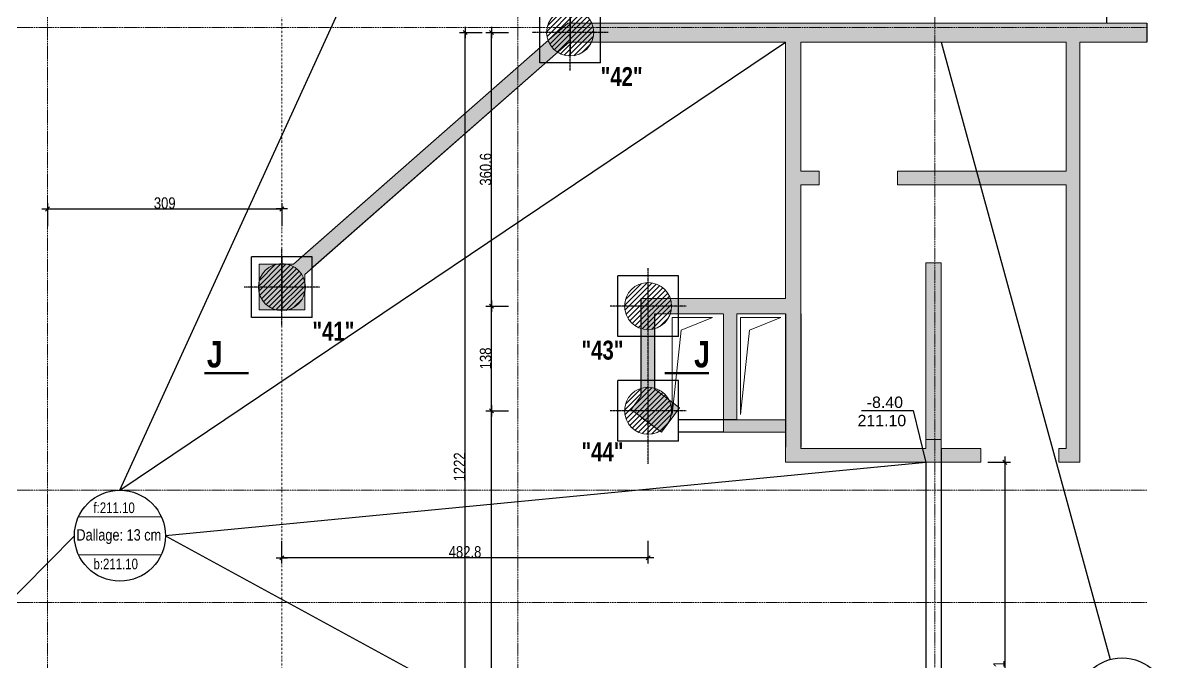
# Model space of a CAD drawing. Header units: millimetres. Extents: x -26249 to 60250, y -21218 to 23336.
# Drawn here: x -8799 to -7279, y 20676 to 21519 of the extents above; entities that cross this region are included whole.
import ezdxf
from ezdxf.enums import TextEntityAlignment as Align

# ---------------------------------------------------------------- set-up
doc = ezdxf.new("R2010")
doc.units = ezdxf.units.MM
for name, pattern in [('CACHEX2', [19.05, 12.7, -6.35]), ('Style de ligne -6', [1.04164, 0.625, -0.20828, 0.06943, -0.13893]), ('TIRETPTX2', [50.8, 25.4, -12.7, 0, -12.7])]:
    doc.linetypes.add(name, pattern=pattern)
for name, color, linetype in [('01_cote_gen', 4, 'Continuous'), ('01_linteaux', 2, 'Continuous'), ('01_murs_sup', 2, 'CACHEX2'), ('01_poch_murs', 253, 'Continuous'), ('01_texte', 230, 'Continuous'), ('AA_COTES', 2, 'Continuous')]:
    doc.layers.add(name, color=color, linetype=linetype)
for name, color, linetype, lineweight in [('01_murs_coup', 5, 'Continuous', 60), ('01_PIEUX', 5, 'Continuous', 60), ('B Général', 7, 'Continuous', 5), ('C ANNOTATIONS-prestations', 7, 'Continuous', 5)]:
    doc.layers.add(name, color=color, linetype=linetype, lineweight=lineweight)
doc.styles.add('Eurostile', font='')
doc.styles.add('impact', font='impact.ttf')
doc.styles.add('MATTE_TXT', font='arial.ttf')
doc.styles.add('STYLE2', font='ARIALN.TTF')
doc.styles.get('Eurostile').set_extended_font_data('Eurostile')
doc.dimstyles.new('JB50', dxfattribs={"dimscale": 0.1, "dimtxt": 150, "dimasz": 15, "dimexe": 0.1, "dimexo": 0.1, "dimgap": 0.09, "dimtad": 1, "dimdec": 1, "dimdsep": 46, "dimtxsty": 'STYLE2', "dimblk1": 'BOND_G', "dimblk2": 'BOND_D', "dimsah": 1, "dimcen": 1.5, "dimdle": 0.01, "dimse1": 1, "dimse2": 1, "dimclrd": 4, "dimclre": 2, "dimclrt": 6, "dimazin": 2, "dimtfac": 2.333333, "dimtdec": 1, "dimtix": 1, "dimtmove": 2, "dimatfit": 3, "dimldrblk": 'BOND_G', "dimfxl": 1, "dimtolj": 1, "dimtzin": 0, "dimarcsym": 0})

# ---------------------------------------------------------------- blocks, each defined once
blk = doc.blocks.new('BOND_G')
at = {"layer": 'AA_COTES', "color": 0}
for p, q in [((0, -5), (0, 15)), ((5, 0), (-5, 0)), ((1.8, 1.8), (-1.8, -1.8))]:
    blk.add_line(p, q, dxfattribs=at)
blk = doc.blocks.new('BOND_D')
at = {"layer": 'AA_COTES', "color": 0}
for p, q in [((5, 0), (-5, 0)), ((-1.8, -1.8), (1.8, 1.8)), ((0, 5), (0, -15))]:
    blk.add_line(p, q, dxfattribs=at)
blk = doc.blocks.new('*D360')
at = {"layer": '01_cote_gen', "color": 4, "lineweight": -2, "ltscale": 3, "transparency": 16777216}
blk.add_line((-7504.4, 20938.1), (-7504.4, 20390.1), dxfattribs=at)
at = {"layer": 'Defpoints', "color": 0, "ltscale": 3, "transparency": 16777216}
for p in [(-7536.3, 20939.6), (-7588.6, 20388.6), (-7504.4, 20388.6)]:
    blk.add_point(p, dxfattribs=at)
at = {"layer": '01_cote_gen', "color": 4, "lineweight": -2, "ltscale": 3, "transparency": 16777216, "xscale": 1.5, "yscale": 1.5, "zscale": 1.5}
for name, p, rotation in [('BOND_G', (-7504.4, 20939.6), 90), ('BOND_D', (-7504.4, 20388.6), 270)]:
    blk.add_blockref(name, p, dxfattribs=dict(at, rotation=rotation))
at = {"layer": '01_cote_gen', "color": 6, "ltscale": 3, "transparency": 16777216, "insert": (-7512.1, 20664.1), "char_height": 15, "attachment_point": 5, "rotation": 90, "style": 'STYLE2'}
blk.add_mtext('\\A1;551', dxfattribs=at)
blk = doc.blocks.new('*D123')
at = {"layer": '01_cote_gen', "color": 4, "lineweight": -2, "ltscale": 3, "transparency": 16777216}
blk.add_line((-8181.3, 21147.1), (-8181.3, 21504.7), dxfattribs=at)
at = {"layer": 'Defpoints', "color": 0, "ltscale": 3, "transparency": 16777216}
for p in [(-8193.5, 21506.2), (-8181.3, 21506.2), (-8158.8, 21145.6)]:
    blk.add_point(p, dxfattribs=at)
at = {"layer": '01_cote_gen', "color": 4, "lineweight": -2, "ltscale": 3, "transparency": 16777216, "xscale": 1.5, "yscale": 1.5, "zscale": 1.5}
for name, p, rotation in [('BOND_D', (-8181.3, 21506.2), 90), ('BOND_G', (-8181.3, 21145.6), 270)]:
    blk.add_blockref(name, p, dxfattribs=dict(at, rotation=rotation))
at = {"layer": '01_cote_gen', "color": 6, "ltscale": 3, "transparency": 16777216, "insert": (-8189, 21325.9), "char_height": 15, "attachment_point": 5, "rotation": 90, "style": 'STYLE2'}
blk.add_mtext('\\A1;360.6', dxfattribs=at)
blk = doc.blocks.new('*D383')
at = {"layer": '01_cote_gen', "color": 4, "lineweight": -2, "ltscale": 3, "transparency": 16777216}
blk.add_line((-8456.1, 21616.1), (-8079.1, 21616.1), dxfattribs=at)
at = {"layer": 'Defpoints', "color": 0, "ltscale": 3, "transparency": 16777216}
for p in [(-8077.6, 21616.1), (-8077.6, 21556.2), (-8457.6, 21131.7)]:
    blk.add_point(p, dxfattribs=at)
at = {"layer": '01_cote_gen', "color": 4, "lineweight": -2, "ltscale": 3, "transparency": 16777216, "xscale": 1.5, "yscale": 1.5, "zscale": 1.5, "rotation": 180}
blk.add_blockref('BOND_G', (-8457.6, 21616.1), dxfattribs=at)
at = {"layer": '01_cote_gen', "color": 4, "lineweight": -2, "ltscale": 3, "transparency": 16777216, "xscale": 1.5, "yscale": 1.5, "zscale": 1.5}
blk.add_blockref('BOND_D', (-8077.6, 21616.1), dxfattribs=at)
at = {"layer": '01_cote_gen', "color": 6, "ltscale": 3, "transparency": 16777216, "insert": (-8267.6, 21623.8), "char_height": 15, "attachment_point": 5, "style": 'STYLE2'}
blk.add_mtext('\\A1;380', dxfattribs=at)
blk = doc.blocks.new('*D384')
at = {"layer": '01_cote_gen', "color": 4, "lineweight": -2, "ltscale": 3, "transparency": 16777216}
blk.add_line((-7976.3, 20813.8), (-8456.1, 20813.8), dxfattribs=at)
at = {"layer": 'Defpoints', "color": 0, "ltscale": 3, "transparency": 16777216}
for p in [(-8457.6, 20937.6), (-7974.8, 20937.6), (-8457.6, 20813.8)]:
    blk.add_point(p, dxfattribs=at)
at = {"layer": '01_cote_gen', "color": 4, "lineweight": -2, "ltscale": 3, "transparency": 16777216, "xscale": 1.5, "yscale": 1.5, "zscale": 1.5, "rotation": 180}
blk.add_blockref('BOND_D', (-8457.6, 20813.8), dxfattribs=at)
at = {"layer": '01_cote_gen', "color": 4, "lineweight": -2, "ltscale": 3, "transparency": 16777216, "xscale": 1.5, "yscale": 1.5, "zscale": 1.5}
blk.add_blockref('BOND_G', (-7974.8, 20813.8), dxfattribs=at)
at = {"layer": '01_cote_gen', "color": 6, "ltscale": 3, "transparency": 16777216, "insert": (-8216.2, 20821.5), "char_height": 15, "attachment_point": 5, "style": 'STYLE2'}
blk.add_mtext('\\A1;482.8', dxfattribs=at)
blk = doc.blocks.new('*D385')
at = {"layer": '01_cote_gen', "color": 4, "lineweight": -2, "ltscale": 3, "transparency": 16777216}
blk.add_line((-8765.1, 21273.6), (-8459.1, 21273.6), dxfattribs=at)
at = {"layer": 'Defpoints', "color": 0, "ltscale": 3, "transparency": 16777216}
for p in [(-8457.6, 21273.6), (-8766.6, 21233), (-8457.6, 21233)]:
    blk.add_point(p, dxfattribs=at)
at = {"layer": '01_cote_gen', "color": 4, "lineweight": -2, "ltscale": 3, "transparency": 16777216, "xscale": 1.5, "yscale": 1.5, "zscale": 1.5, "rotation": 180}
blk.add_blockref('BOND_G', (-8766.6, 21273.6), dxfattribs=at)
at = {"layer": '01_cote_gen', "color": 4, "lineweight": -2, "ltscale": 3, "transparency": 16777216, "xscale": 1.5, "yscale": 1.5, "zscale": 1.5}
blk.add_blockref('BOND_D', (-8457.6, 21273.6), dxfattribs=at)
at = {"layer": '01_cote_gen', "color": 6, "ltscale": 3, "transparency": 16777216, "insert": (-8612.1, 21281.3), "char_height": 15, "attachment_point": 5, "style": 'STYLE2'}
blk.add_mtext('\\A1;309', dxfattribs=at)
blk = doc.blocks.new('*D125')
at = {"layer": '01_cote_gen', "color": 4, "lineweight": -2, "ltscale": 3, "transparency": 16777216}
blk.add_line((-8181.3, 20285.7), (-8181.3, 21006.1), dxfattribs=at)
at = {"layer": 'Defpoints', "color": 0, "ltscale": 3, "transparency": 16777216}
for p in [(-8181.3, 21007.6), (-8121.4, 21007.6), (-8114.2, 20284.2)]:
    blk.add_point(p, dxfattribs=at)
at = {"layer": '01_cote_gen', "color": 4, "lineweight": -2, "ltscale": 3, "transparency": 16777216, "xscale": 1.5, "yscale": 1.5, "zscale": 1.5}
for name, p, rotation in [('BOND_D', (-8181.3, 21007.6), 90), ('BOND_G', (-8181.3, 20284.2), 270)]:
    blk.add_blockref(name, p, dxfattribs=dict(at, rotation=rotation))
at = {"layer": '01_cote_gen', "color": 6, "ltscale": 3, "transparency": 16777216, "insert": (-8189, 20645.9), "char_height": 15, "attachment_point": 5, "rotation": 90, "style": 'STYLE2'}
blk.add_mtext('\\A1;723.4', dxfattribs=at)
blk = doc.blocks.new('*D126')
at = {"layer": '01_cote_gen', "color": 4, "lineweight": -2, "ltscale": 3, "transparency": 16777216}
blk.add_line((-8181.3, 21009.1), (-8181.3, 21144.1), dxfattribs=at)
at = {"layer": 'Defpoints', "color": 0, "ltscale": 3, "transparency": 16777216}
for p in [(-8181.3, 21145.6), (-8121.4, 21145.6), (-8158.8, 21007.6)]:
    blk.add_point(p, dxfattribs=at)
at = {"layer": '01_cote_gen', "color": 4, "lineweight": -2, "ltscale": 3, "transparency": 16777216, "xscale": 1.5, "yscale": 1.5, "zscale": 1.5}
for name, p, rotation in [('BOND_D', (-8181.3, 21145.6), 90), ('BOND_G', (-8181.3, 21007.6), 270)]:
    blk.add_blockref(name, p, dxfattribs=dict(at, rotation=rotation))
at = {"layer": '01_cote_gen', "color": 6, "ltscale": 3, "transparency": 16777216, "insert": (-8189, 21076.6), "char_height": 15, "attachment_point": 5, "rotation": 90, "style": 'STYLE2'}
blk.add_mtext('\\A1;138', dxfattribs=at)
blk = doc.blocks.new('*D127')
at = {"layer": '01_cote_gen', "color": 4, "lineweight": -2, "ltscale": 3, "transparency": 16777216}
blk.add_line((-8216, 20285.7), (-8216, 21504.7), dxfattribs=at)
at = {"layer": 'Defpoints', "color": 0, "ltscale": 3, "transparency": 16777216}
for p in [(-8216, 21506.2), (-8165.4, 21506.2), (-8266.1, 20284.2)]:
    blk.add_point(p, dxfattribs=at)
at = {"layer": '01_cote_gen', "color": 4, "lineweight": -2, "ltscale": 3, "transparency": 16777216, "xscale": 1.5, "yscale": 1.5, "zscale": 1.5}
for name, p, rotation in [('BOND_D', (-8216, 21506.2), 90), ('BOND_G', (-8216, 20284.2), 270)]:
    blk.add_blockref(name, p, dxfattribs=dict(at, rotation=rotation))
at = {"layer": '01_cote_gen', "color": 6, "ltscale": 3, "transparency": 16777216, "insert": (-8223.5, 20933.6), "char_height": 15, "attachment_point": 5, "rotation": 90, "style": 'STYLE2'}
blk.add_mtext('\\A1;1222', dxfattribs=at)

msp = doc.modelspace()

# ---------------------------------------------------------------- hatches: boundary and pattern name
at = {"layer": '01_poch_murs', "ltscale": 3}
h = msp.add_hatch(color=256, dxfattribs=at)
h.dxf.hatch_style = 1
h.paths.add_polyline_path([(-8448.556, 21941.019, -0.07397164), (-8457.58, 21942.362), (-8457.58, 21927.895, -0.00212721), (-8448.556, 21932.255)])
h.paths.add_polyline_path([(-8230.64, 22011.117), (-8235.35, 22035.713, 0.00914903), (-8277.816, 22024.154, -0.39481521), (-8308.747, 21995.22), (-8308.747, 21988.383, -0.01727336)])
h.paths.add_polyline_path([(-8225.63, 22038.125, 0.00208166), (-8235.35, 22035.713), (-8230.64, 22011.117, -0.00212598), (-8220.922, 22013.54)])
h.paths.add_polyline_path([(-7232.972, 20126.732), (-7202.992, 20126.732), (-7202.992, 20164.232), (-7232.972, 20164.232)], flags=9)
h.paths.add_polyline_path([(-7233.235, 20735.945), (-7202.699, 20735.945), (-7202.699, 20775.02), (-7233.235, 20775.02)], flags=9)
h.paths.add_polyline_path([(-7232.972, 20884.732), (-7203.008, 20884.732), (-7203.008, 20922.232), (-7232.972, 20922.232)], flags=9)
h.paths.add_polyline_path([(-7233.158, 21494.732), (-7204.212, 21494.732), (-7204.212, 21532.232), (-7233.158, 21532.232)], flags=9)
h.paths.add_polyline_path([(-7919.834, 21054.818), (-7887.677, 21054.818), (-7887.677, 21107.318), (-7919.834, 21107.318)], flags=9)
h.paths.add_polyline_path([(-8050.667, 19604.361), (-7970.729, 19658.029), (-7983.698, 19677.346), (-8063.636, 19623.678)], flags=9)
h.paths.add_polyline_path([(-7329.452, 21874.57), (-7287.372, 21874.57), (-7287.372, 21927.07), (-7329.452, 21927.07)], flags=9)
h.paths.add_polyline_path([(-8008.48, 21949.29), (-7936.728, 21949.29), (-7936.728, 21972.266), (-8008.48, 21972.266)], flags=9)
h.paths.add_polyline_path([(-8042.643, 21972.749), (-7946.356, 21972.749), (-7946.356, 21996.032), (-8042.643, 21996.032)], flags=9)
h.paths.add_polyline_path([(-7671.479, 21948.377), (-7599.728, 21948.377), (-7599.728, 21971.353), (-7671.479, 21971.353)], flags=9)
h.paths.add_polyline_path([(-7705.64, 21971.849), (-7609.358, 21971.849), (-7609.358, 21995.117), (-7705.64, 21995.117)], flags=9)
h.paths.add_polyline_path([(-7727.917, 19897.988), (-7727.917, 20031.52), (-7751.2, 20031.52), (-7751.2, 19897.988)], flags=9)
h.paths.add_polyline_path([(-7567.544, 19723.359), (-7434.013, 19723.359), (-7434.013, 19746.642), (-7567.544, 19746.642)], flags=9)
h.paths.add_polyline_path([(-7669.371, 19793.263), (-7627.978, 19793.263), (-7627.978, 19816.147), (-7669.371, 19816.147)], flags=9)
h.paths.add_polyline_path([(-7671.307, 19826.583), (-7630.032, 19826.583), (-7630.032, 19849.083), (-7671.307, 19849.083)], flags=9)
h.paths.add_polyline_path([(-8068.713, 20909.995), (-8001.241, 20909.995), (-8001.241, 20947.495), (-8068.713, 20947.495)], flags=9)
h.paths.add_polyline_path([(-8069.447, 21067.233), (-8000.508, 21067.233), (-8000.508, 21106.216), (-8069.447, 21106.216)], flags=9)
h.paths.add_polyline_path([(-8043.636, 21428.455), (-7975.847, 21428.455), (-7975.847, 21466.673), (-8043.636, 21466.673)], flags=9)
h.paths.add_polyline_path([(-8421.601, 21092.95), (-8357.882, 21092.95), (-8357.882, 21130.45), (-8421.601, 21130.45)], flags=9)
h.paths.add_polyline_path([(-7345.028, 21785.532), (-7345.028, 21857.284), (-7368.004, 21857.284), (-7368.004, 21785.532)], flags=9)
h.paths.add_polyline_path([(-7368.116, 21786.604), (-7368.116, 21853.679), (-7391.092, 21853.679), (-7391.092, 21786.604)], flags=9)
h.paths.add_polyline_path([(-8100.536, 21800.65), (-8111.287, 21871.592), (-8134.003, 21868.149), (-8123.252, 21797.208)], flags=9)
h.paths.add_polyline_path([(-8121.465, 21799.238), (-8129.769, 21854.033), (-8152.485, 21850.591), (-8144.181, 21795.795)], flags=9)
h.paths.add_polyline_path([(-7746.067, 21776.088), (-7696.222, 21776.088), (-7696.222, 21799.801), (-7746.067, 21799.801)], flags=9)
h.paths.add_polyline_path([(-7702.508, 20983.116), (-7630.756, 20983.116), (-7630.756, 21006.092), (-7702.508, 21006.092)], flags=9)
h.paths.add_polyline_path([(-7690.387, 21007.248), (-7634.965, 21007.248), (-7634.965, 21030.224), (-7690.387, 21030.224)], flags=9)
h.paths.add_polyline_path([(-7702.508, 20402.116), (-7630.756, 20402.116), (-7630.756, 20425.092), (-7702.508, 20425.092)], flags=9)
h.paths.add_polyline_path([(-7690.387, 20426.248), (-7634.965, 20426.248), (-7634.965, 20449.224), (-7690.387, 20449.224)], flags=9)
h.paths.add_polyline_path([(-7388.317, 20574.045), (-7313.601, 20574.045), (-7313.601, 20595.191), (-7388.317, 20595.191)], flags=9)
h.paths.add_polyline_path([(-7399.462, 20611.262), (-7303.288, 20611.262), (-7303.288, 20634.253), (-7399.462, 20634.253)], flags=9)
h.paths.add_polyline_path([(-7388.317, 20648.115), (-7317.36, 20648.115), (-7317.36, 20669.261), (-7388.317, 20669.261)], flags=9)
h.paths.add_polyline_path([(-8323.511, 19704.016), (-8263.278, 19734.085), (-8273.87, 19755.301), (-8334.102, 19725.232)], flags=9)
h.paths.add_polyline_path([(-7041.625, 20149.784), (-6973.759, 20149.784), (-6973.759, 20188.002), (-7041.625, 20188.002)], flags=9)
h.paths.add_polyline_path([(-7052.255, 20358.063), (-6988.218, 20358.063), (-6988.218, 20396.281), (-7052.255, 20396.281)], flags=9)
h.paths.add_polyline_path([(-7024.093, 20481.452), (-6954.907, 20481.452), (-6954.907, 20520.388), (-7024.093, 20520.388)], flags=9)
h.paths.add_polyline_path([(-6969.427, 20625.601), (-6903.893, 20625.601), (-6903.893, 20664.561), (-6969.427, 20664.561)], flags=9)
h.paths.add_polyline_path([(-6914.545, 20768.612), (-6849.235, 20768.612), (-6849.235, 20807.548), (-6914.545, 20807.548)], flags=9)
h.paths.add_polyline_path([(-6877.426, 20915.236), (-6817.119, 20915.236), (-6817.119, 20952.736), (-6877.426, 20952.736)], flags=9)
h.paths.add_polyline_path([(-6843.451, 21059.753), (-6777.917, 21059.753), (-6777.917, 21098.712), (-6843.451, 21098.712)], flags=9)
h.paths.add_polyline_path([(-6809.591, 21180.352), (-6744.458, 21180.352), (-6744.458, 21218.57), (-6809.591, 21218.57)], flags=9)
at = {"layer": '01_poch_murs'}
h = msp.add_hatch(dxfattribs=at)
h.set_pattern_fill('ANSI31', color=256, scale=1.5)
h.set_pattern_definition([(45, (-26286.272, 30209.57), (-3.367596, 3.367596), [])])
h.paths.add_polyline_path([(-8077.58, 21537.302, 0.41421356), (-8108.58, 21506.302), (-8077.58, 21506.302)])
h.paths.add_polyline_path([(-8077.58, 21506.302), (-8108.58, 21506.302, 0.41421356), (-8077.58, 21475.302)])
h.paths.add_polyline_path([(-8077.58, 21537.302), (-8077.58, 21506.302), (-8046.58, 21506.302, 0.41421356)])
h.paths.add_polyline_path([(-8046.58, 21506.302), (-8077.58, 21506.302), (-8077.58, 21475.302, 0.41421356)])
at = {"layer": '01_poch_murs', "ltscale": 3}
h = msp.add_hatch(color=256, dxfattribs=at)
h.dxf.hatch_style = 1
h.paths.add_polyline_path([(-7317.385, 21512.894), (-8047.288, 21512.894, -0.05361403), (-8046.58, 21506.302, -0.10591855), (-8049.3, 21493.602), (-7793.565, 21493.602), (-7793.565, 21155.602), (-7945.472, 21155.602, -0.08229871), (-7943.815, 21145.602, -0.08229871), (-7945.472, 21135.602), (-7875.352, 21135.602), (-7875.352, 20979.602), (-7793.565, 20979.602), (-7793.565, 20939.64), (-7536.332, 20939.64), (-7536.332, 20957.64), (-7588.565, 20957.64), (-7588.565, 20969.602), (-7608.565, 20969.602), (-7608.565, 20957.64), (-7773.565, 20957.64), (-7773.565, 21305.602), (-7749.191, 21305.602), (-7749.191, 21323.602), (-7773.565, 21323.602), (-7773.565, 21493.602), (-7423.489, 21493.602), (-7423.489, 21323.602), (-7645.991, 21323.602), (-7645.991, 21305.602), (-7423.489, 21305.602), (-7423.489, 20957.64), (-7433.132, 20957.64), (-7433.132, 20939.64), (-7405.489, 20939.64), (-7405.489, 21493.602), (-7317.385, 21493.602)])
h.paths.add_polyline_path([(-7793.565, 20995.643), (-7857.815, 20995.643), (-7857.815, 21135.602), (-7793.565, 21135.602)], flags=16)
h.paths.add_polyline_path([(-7799.851, 21130.602), (-7841.12, 21113.991), (-7852.815, 21002.8), (-7852.815, 21130.602)], flags=0)
h.paths.add_polyline_path([(-7317.385, 21518.602), (-8049.124, 21518.602, -0.04847515), (-8047.288, 21512.894), (-7317.385, 21512.894)])
h.paths.add_polyline_path([(-8094.272, 21480.181, -0.1659199), (-8106.758, 21495.834), (-8146.63, 21460.786), (-8146.63, 21434.157)])
h = msp.add_hatch(color=256, dxfattribs=at)
h.dxf.hatch_style = 1
h.paths.add_polyline_path([(-8046.58, 21506.302, 0.05361403), (-8047.288, 21512.894), (-8087.35, 21512.894), (-8106.758, 21495.834, 0.1659199), (-8094.272, 21480.181), (-8079.003, 21493.602), (-8049.3, 21493.602, 0.10591855)])
h.paths.add_polyline_path([(-8049.124, 21518.602), (-8080.856, 21518.602), (-8087.35, 21512.894), (-8047.288, 21512.894, 0.04847515)])
h = msp.add_hatch(color=256, dxfattribs=at)
h.dxf.hatch_style = 1
h.paths.add_polyline_path([(-8146.63, 21434.157), (-8146.63, 21460.786), (-8442.341, 21200.851), (-8450.906, 21200.851, -0.28191365), (-8427.58, 21178.388), (-8427.58, 21187.198)])
h.paths.add_polyline_path([(-7965.815, 21115.938, -0.14835623), (-7983.815, 21115.938), (-7983.815, 21017.288, -0.14835623), (-7965.815, 21017.288)])
h.paths.add_polyline_path([(-7588.565, 21202.402), (-7608.565, 21202.402), (-7608.565, 20969.602), (-7588.565, 20969.602)])
at = {"layer": '01_poch_murs'}
h = msp.add_hatch(dxfattribs=at)
h.set_pattern_fill('ANSI31', color=256, scale=1.5)
h.set_pattern_definition([(45, (-26666.272, 29873.8456), (-3.367596, 3.367596), [])])
h.paths.add_polyline_path([(-8457.58, 21201.578, 0.41421356), (-8488.58, 21170.578), (-8457.58, 21170.578)])
h.paths.add_polyline_path([(-8457.58, 21170.578), (-8488.58, 21170.578, 0.41421356), (-8457.58, 21139.578)])
h.paths.add_polyline_path([(-8457.58, 21201.578), (-8457.58, 21170.578), (-8426.58, 21170.578, 0.41421356)])
h.paths.add_polyline_path([(-8426.58, 21170.578), (-8457.58, 21170.578), (-8457.58, 21139.578, 0.41421356)])
at = {"layer": '01_poch_murs', "ltscale": 3}
h = msp.add_hatch(color=256, dxfattribs=at)
h.dxf.hatch_style = 1
h.paths.add_polyline_path([(-8427.58, 21162.768, -0.26295158), (-8448.787, 21140.851), (-8427.58, 21140.851)])
h.paths.add_polyline_path([(-8427.58, 21162.768), (-8427.58, 21178.388, 0.28191365), (-8450.906, 21200.851), (-8457.58, 21200.851), (-8457.58, 21140.851), (-8448.787, 21140.851, 0.26295158)])
h.paths.add_polyline_path([(-8457.58, 21200.851), (-8464.253, 21200.851, 0.28191365), (-8487.58, 21178.388), (-8487.58, 21162.768, 0.26295158), (-8466.372, 21140.851), (-8457.58, 21140.851)])
h.paths.add_polyline_path([(-8464.253, 21200.851), (-8487.58, 21200.851), (-8487.58, 21178.388, -0.28191365)], flags=17)
h.paths.add_polyline_path([(-8487.58, 21162.768), (-8487.58, 21140.851), (-8466.372, 21140.851, -0.26295158)], flags=17)
at = {"layer": '01_poch_murs'}
h = msp.add_hatch(dxfattribs=at)
h.set_pattern_fill('ANSI31', color=256, scale=1.5)
h.set_pattern_definition([(45, (-26183.5076, 29848.87), (-3.367596, 3.367596), [])])
h.paths.add_polyline_path([(-7974.815, 21176.602, 0.41421356), (-8005.815, 21145.602), (-7974.815, 21145.602)])
h.paths.add_polyline_path([(-7974.815, 21145.602), (-8005.815, 21145.602, 0.41421356), (-7974.815, 21114.602)])
h.paths.add_polyline_path([(-7974.815, 21176.602), (-7974.815, 21145.602), (-7943.815, 21145.602, 0.41421356)])
h.paths.add_polyline_path([(-7943.815, 21145.602), (-7974.815, 21145.602), (-7974.815, 21114.602, 0.41421356)])
at = {"layer": '01_poch_murs', "ltscale": 3}
h = msp.add_hatch(color=256, dxfattribs=at)
h.dxf.hatch_style = 1
h.paths.add_polyline_path([(-7945.472, 21155.602), (-7974.815, 21155.602), (-7974.815, 21145.602), (-7943.815, 21145.602, 0.08229871)])
h.paths.add_polyline_path([(-7974.815, 21155.602), (-7983.815, 21155.602), (-7983.815, 21145.602), (-7974.815, 21145.602)])
h.paths.add_polyline_path([(-7974.815, 21145.602), (-7983.815, 21145.602), (-7983.815, 21115.938, 0.07377439), (-7974.815, 21114.602)])
h.paths.add_polyline_path([(-7943.815, 21145.602), (-7974.815, 21145.602), (-7974.815, 21114.602, 0.07377439), (-7965.815, 21115.938), (-7965.815, 21135.602), (-7945.472, 21135.602, 0.08229871)])
h = msp.add_hatch(color=256, dxfattribs=at)
h.dxf.hatch_style = 1
h.paths.add_polyline_path([(-7965.815, 21035.936), (-7965.815, 21105.602), (-7974.815, 21105.602), (-7974.815, 21095.602), (-7974.815, 21027.623), (-7954.652, 21027.623)])
h.paths.add_polyline_path([(-7954.652, 21027.623), (-7974.815, 21027.623), (-7974.815, 21018.623, -0.33653055), (-7944.957, 20995.96), (-7934.815, 21009.58), (-7934.815, 21012.851), (-7941.453, 21017.794), (-7943.03, 21002.8), (-7943.03, 21018.969)])
h.paths.add_polyline_path([(-7974.815, 21018.623), (-7974.815, 20992.766), (-7967.909, 20987.623), (-7951.166, 20987.623), (-7945.193, 20995.643), (-7944.957, 20995.96, 0.33653055)])
h.paths.add_polyline_path([(-7951.166, 20987.623), (-7967.909, 20987.623), (-7957.138, 20979.602), (-7957.138, 20979.602)])
h.paths.add_polyline_path([(-7974.815, 21018.623, 0.20199789), (-7996.994, 21009.282), (-7974.815, 20992.766)])
h.paths.add_polyline_path([(-7974.815, 21027.623), (-7983.815, 21027.623), (-7983.815, 21027.494), (-7997.241, 21009.465), (-7996.994, 21009.282, -0.20199789), (-7974.815, 21018.623)])
at = {"layer": '01_poch_murs'}
h = msp.add_hatch(dxfattribs=at)
h.set_pattern_fill('ANSI31', color=256, scale=1.5)
h.set_pattern_definition([(45, (-26183.5076, 29710.8906), (-3.367596, 3.367596), [])])
h.paths.add_polyline_path([(-7974.815, 21038.623, 0.41421356), (-8005.815, 21007.623), (-7974.815, 21007.623)])
h.paths.add_polyline_path([(-7974.815, 21007.623), (-8005.815, 21007.623, 0.41421356), (-7974.815, 20976.623)])
h.paths.add_polyline_path([(-7974.815, 21038.623), (-7974.815, 21007.623), (-7943.815, 21007.623, 0.41421356)])
h.paths.add_polyline_path([(-7943.815, 21007.623), (-7974.815, 21007.623), (-7974.815, 20976.623, 0.41421356)])
at = {"layer": '01_poch_murs', "ltscale": 3}
h = msp.add_hatch(color=256, dxfattribs=at)
h.dxf.hatch_style = 1
h.paths.add_polyline_path([(-7941.453, 21017.794), (-7943.03, 21018.969), (-7943.03, 21002.8)])
h = msp.add_hatch(color=256, dxfattribs=at)
h.dxf.hatch_style = 1
h.paths.add_polyline_path([(-7933.248, 21011.684), (-7934.815, 21012.851), (-7934.815, 21009.58)])

# ---------------------------------------------------------------- linework, layer by layer
at = {"layer": '01_cote_gen', "ltscale": 3}
for p, q in [((-8077.58, 21545.585), (-8077.58, 21476.576)), ((-8457.58, 21209.861), (-8457.58, 21140.851))]:
    msp.add_line(p, q, dxfattribs=at)
at = {"layer": '01_linteaux', "linetype": 'TIRETPTX2', "ltscale": 0.01}
for p, q in [((-8077.58, 21456.202), (-8077.58, 21556.202)), ((-8027.58, 21506.302), (-8127.58, 21506.202)), ((-8457.58, 21120.578), (-8457.58, 21220.578)), ((-7974.815, 21095.602), (-7974.815, 21195.602)), ((-8407.58, 21170.578), (-8507.58, 21170.578)), ((-7924.815, 21145.602), (-8024.815, 21145.602)), ((-7974.815, 20937.623), (-7974.815, 21095.602)), ((-7924.815, 21007.623), (-8024.815, 21007.623))]:
    msp.add_line(p, q, dxfattribs=at)
at = {"layer": '01_linteaux'}
for p, q in [((-8117.58, 21466.302), (-8117.58, 21546.302)), ((-8037.58, 21466.302), (-8037.58, 21546.302)), ((-8037.58, 21466.302), (-8117.58, 21466.302)), ((-8417.58, 21210.578), (-8497.58, 21210.578)), ((-8497.58, 21130.578), (-8497.58, 21210.578)), ((-8417.58, 21130.578), (-8417.58, 21210.578)), ((-7934.815, 21185.602), (-8014.815, 21185.602)), ((-8014.815, 21105.602), (-8014.815, 21185.602)), ((-7934.815, 21105.602), (-7934.815, 21185.602)), ((-8417.58, 21130.578), (-8497.58, 21130.578)), ((-7934.815, 21105.602), (-8014.815, 21105.602)), ((-7934.815, 21047.623), (-8014.815, 21047.623)), ((-8014.815, 20967.623), (-8014.815, 21047.623)), ((-7934.815, 20967.623), (-7934.815, 21047.623)), ((-7857.815, 20995.643), (-7934.815, 20995.643)), ((-7875.352, 20979.602), (-7934.815, 20979.602)), ((-7934.815, 20967.623), (-8014.815, 20967.623)), ((-7608.563, 20939.602), (-7608.564, 20388.584))]:
    msp.add_line(p, q, dxfattribs=at)
at = {"layer": '01_linteaux', "linetype": 'TIRETPTX2', "ltscale": 0.07}
msp.add_arc((-7940.771, 20869.62), 1213.726, 91.990923, 160.61055, dxfattribs=at)
at = {"layer": '01_linteaux'}
msp.add_arc((-7940.771, 20869.62), 1152.726, 92.076105, 160.439266, dxfattribs=at)
at = {"layer": '01_murs_coup', "linetype": 'TIRETPTX2', "lineweight": 5, "ltscale": 0.1}
msp.add_line((-8457.58, 22104), (-8457.58, 19006.33), dxfattribs=at)
at = {"layer": '01_murs_coup', "linetype": 'Continuous', "lineweight": 5}
for p, q in [((-8080.856, 21518.602), (-8442.341, 21200.851)), ((-8080.856, 21518.602), (-8434.364, 21207.863)), ((-8080.856, 21518.602), (-7317.385, 21518.602)), ((-8080.856, 21518.602), (-7317.385, 21518.602)), ((-8079.003, 21493.602), (-8427.58, 21187.198)), ((-8079.003, 21493.602), (-8416.234, 21197.171)), ((-8079.003, 21493.602), (-7793.565, 21493.602)), ((-8079.003, 21493.602), (-7793.565, 21493.602)), ((-7793.565, 21155.602), (-7793.565, 21493.602)), ((-7793.565, 21155.602), (-7793.565, 21493.602)), ((-7773.565, 21323.602), (-7773.565, 21493.602)), ((-7773.565, 21323.602), (-7773.565, 21493.602)), ((-7773.565, 21493.602), (-7423.489, 21493.602)), ((-7773.565, 21493.602), (-7423.489, 21493.602)), ((-7423.489, 21323.602), (-7423.489, 21493.602)), ((-7423.489, 21323.602), (-7423.489, 21493.602)), ((-7405.489, 20939.64), (-7405.489, 21493.602)), ((-7405.489, 20939.64), (-7405.489, 21493.602)), ((-7405.489, 21493.602), (-7317.385, 21493.602)), ((-7405.489, 21493.602), (-7317.385, 21493.602)), ((-7773.565, 21323.602), (-7749.191, 21323.602)), ((-7773.565, 21323.602), (-7749.191, 21323.602)), ((-7749.191, 21305.602), (-7749.191, 21323.602)), ((-7645.991, 21323.602), (-7423.489, 21323.602)), ((-7645.991, 21323.602), (-7423.489, 21323.602)), ((-7645.991, 21305.602), (-7645.991, 21323.602)), ((-7773.565, 20957.64), (-7773.565, 21305.602)), ((-7773.565, 20957.64), (-7773.565, 21305.602)), ((-7773.565, 21305.602), (-7749.191, 21305.602)), ((-7773.565, 21305.602), (-7749.191, 21305.602)), ((-7645.991, 21305.602), (-7423.489, 21305.602)), ((-7588.565, 21305.602), (-7423.489, 21305.602)), ((-7423.489, 20957.64), (-7423.489, 21305.602)), ((-7423.489, 20957.64), (-7423.489, 21305.602)), ((-8487.58, 21200.851), (-8487.58, 21140.851)), ((-8442.341, 21200.851), (-8487.58, 21200.851)), ((-7608.565, 21202.402), (-7608.565, 20957.64)), ((-7608.565, 21202.402), (-7608.565, 20957.64)), ((-7608.565, 21202.402), (-7588.565, 21202.402)), ((-7588.565, 21202.402), (-7588.565, 20957.64)), ((-7588.565, 21202.402), (-7588.565, 20957.64)), ((-8427.58, 21187.198), (-8427.58, 21140.851)), ((-7983.815, 21027.494), (-7983.815, 21155.602)), ((-7793.565, 21155.602), (-7983.815, 21155.602)), ((-8427.58, 21140.851), (-8487.58, 21140.851)), ((-7965.815, 21135.602), (-7875.815, 21135.602)), ((-7965.815, 21035.936), (-7965.815, 21135.602)), ((-7875.352, 20979.602), (-7875.352, 21135.602)), ((-7857.815, 21135.602), (-7793.565, 21135.602)), ((-7857.815, 21135.602), (-7793.565, 21135.602)), ((-7793.565, 21135.602), (-7857.815, 21135.602)), ((-7857.815, 20995.643), (-7857.815, 21135.602)), ((-7793.565, 20995.643), (-7793.565, 21135.602)), ((-7793.565, 20995.643), (-7793.565, 21135.602)), ((-7933.248, 21011.684), (-7966.413, 21036.381)), ((-7997.241, 21009.465), (-7983.815, 21027.494)), ((-7957.138, 20979.602), (-7997.241, 21009.465)), ((-7957.138, 20979.602), (-7933.248, 21011.684)), ((-7957.138, 20979.602), (-7983.815, 20998.861)), ((-7957.138, 20979.602), (-7945.193, 20995.643)), ((-7857.815, 20995.643), (-7793.565, 20995.643)), ((-7793.565, 20979.602), (-7875.352, 20979.602)), ((-7793.565, 20939.64), (-7793.565, 20979.602)), ((-7793.565, 20939.64), (-7793.565, 20979.602)), ((-7608.564, 20969.602), (-7588.634, 20969.602)), ((-7598.564, 20969.602), (-7588.634, 20969.602)), ((-7773.565, 20957.64), (-7608.565, 20957.64)), ((-7773.565, 20957.64), (-7608.565, 20957.64)), ((-7588.565, 20957.64), (-7536.332, 20957.64)), ((-7588.565, 20957.64), (-7536.332, 20957.64)), ((-7536.332, 20939.64), (-7536.332, 20957.64)), ((-7433.132, 20957.64), (-7423.489, 20957.64)), ((-7433.132, 20957.64), (-7423.489, 20957.64)), ((-7433.132, 20939.64), (-7433.132, 20957.64)), ((-7793.565, 20939.64), (-7536.332, 20939.64)), ((-7793.565, 20939.64), (-7536.332, 20939.64)), ((-7433.132, 20939.64), (-7405.489, 20939.64)), ((-7433.132, 20939.64), (-7405.489, 20939.64)), ((-8725.677, 20867.968), (-8616.659, 20867.968)), ((-8725.677, 20817.819), (-8616.659, 20817.819))]:
    msp.add_line(p, q, dxfattribs=at)
msp.add_arc((-7940.771, 20869.62), 1177.726, 92.053949, 160.469587, dxfattribs=at)
at = {"layer": '01_murs_sup', "ltscale": 0.05}
for p, q in [((-7983.815, 21027.494), (-7983.815, 21155.602)), ((-7965.815, 21035.936), (-7965.815, 21135.602)), ((-7793.565, 21135.602), (-7793.565, 20959.602)), ((-7793.565, 21135.602), (-7793.565, 20959.602)), ((-7773.565, 21135.602), (-7773.565, 20959.602)), ((-7588.565, 20957.64), (-7588.564, 20388.584))]:
    msp.add_line(p, q, dxfattribs=at)
at = {"layer": '01_PIEUX', "linetype": 'Continuous', "lineweight": 5}
for centre in [(-8077.58, 21506.302), (-8457.58, 21170.578), (-7974.815, 21145.602), (-7974.815, 21007.623)]:
    msp.add_circle(centre, 31, dxfattribs=at)
at = {"layer": '01_poch_murs', "ltscale": 3}
msp.add_line((-7317.385, 21518.602), (-7317.385, 21493.602), dxfattribs=at)
at = {"layer": '01_texte'}
for p, q in [((-8671.168, 20902.894), (-8157.925, 22027.153)), ((-7370.475, 22034.602), (-7370.475, 21518.602)), ((-8671.168, 20902.894), (-7793.565, 21493.602)), ((-7588.566, 21493.602), (-7365.73, 20679.731)), ((-7693.385, 21007.861), (-7625.385, 21007.861)), ((-7625.385, 21007.861), (-7608.563, 20939.602)), ((-7608.563, 20939.602), (-8611.168, 20842.894)), ((-8731.168, 20842.894), (-9330.164, 20235.64)), ((-8611.168, 20842.894), (-7988.831, 20503.536))]:
    msp.add_line(p, q, dxfattribs=at)
at = {"layer": '01_texte', "const_width": 3}
for points in [[(-8501.572, 21057.082), (-8560.072, 21057.082)], [(-7894.507, 21057.082), (-7953.008, 21057.082)]]:
    msp.add_lwpolyline(points, dxfattribs=at)
at = {"layer": '01_texte'}
for centre in [(-8671.168, 20842.894), (-7349.885, 20621.861)]:
    msp.add_circle(centre, 60, dxfattribs=at)
msp.add_arc((-7940.771, 20869.62), 1104.813, 92.12065, 160.378301, dxfattribs=at)
at = {"layer": 'B Général', "color": 1, "linetype": 'Style de ligne -6', "lineweight": 13, "ltscale": 3}
for p, q in [((-7596.614, 19342.066), (-7596.614, 22337.07)), ((-8766.628, 19309.259), (-8766.628, 22304.263)), ((-8146.63, 19309.259), (-8146.63, 22304.263)), ((-7317.385, 20902.894), (-9636.017, 20902.894)), ((-7317.385, 20754.894), (-9636.017, 20754.894))]:
    msp.add_line(p, q, dxfattribs=at)
at = {"layer": 'B Général', "color": 1, "linetype": 'Style de ligne -6', "lineweight": 13, "ltscale": 3, "true_color": 0xff0000}
msp.add_line((-7317.385, 21512.894), (-9636.017, 21512.894), dxfattribs=at)
at = {"layer": 'C ANNOTATIONS-prestations', "color": 2, "flags": 128}
for points in [[(-7931.335, 21113.991), (-7890.065, 21130.602), (-7943.03, 21130.602), (-7943.03, 21002.8)], [(-7841.12, 21113.991), (-7799.851, 21130.602), (-7852.815, 21130.602), (-7852.815, 21002.8)]]:
    msp.add_lwpolyline(points, close=True, dxfattribs=at)

# ---------------------------------------------------------------- texts
at = {"layer": '01_texte', "style": 'impact'}
for s, height, p in [('"42"', 25, (-8009.741, 21428.154)), ('"41"', 25, (-8389.741, 21092.529)), ('J', 35, (-8546.053, 21054.229)), ('"43"', 25, (-8034.977, 21067.554)), ('J', 35, (-7903.756, 21054.229)), ('"44"', 25, (-8034.977, 20933.638))]:
    msp.add_text(s, height=height, rotation=0, dxfattribs=at).set_placement(p, align=Align.BOTTOM_CENTER)
at = {"layer": '01_texte', "style": 'MATTE_TXT'}
for s, p in [('-8.40', (-7686.557, 21011.333)), ('211.10', (-7698.678, 20987.201))]:
    msp.add_text(s, height=15, dxfattribs=at).set_placement(p)
at = {"layer": '01_texte', "style": 'Eurostile', "width": 0.8}
for s, p in [('f:211.10', (-8706.076, 20872.672)), ('b:211.10', (-8706.076, 20798.602))]:
    msp.add_text(s, height=14.0973, rotation=0, dxfattribs=at).set_placement(p)
at = {"layer": '01_texte', "style": 'MATTE_TXT', "width": 0.8}
msp.add_text('Dallage: 13 cm', height=15, dxfattribs=at).set_placement((-8672.658, 20831.952), align=Align.BOTTOM_CENTER)

# ---------------------------------------------------------------- dimensions: what is measured, and where the dimension line sits
at = {"layer": '01_cote_gen', "ltscale": 3}
for base, p1, p2, picture, middle in [((-8077.58, 21616.099), (-8457.58, 21131.654), (-8077.58, 21556.202), '*D383', (-8267.58, 21623.767)), ((-8457.58, 21273.648), (-8766.628, 21232.999), (-8457.58, 21232.999), '*D385', (-8612.104, 21281.315)), ((-8457.58, 20813.817), (-7974.815, 20937.623), (-8457.58, 20937.623), '*D384', (-8216.197, 20821.485))]:
    dim = msp.add_linear_dim(base=base, p1=p1, p2=p2, dimstyle='JB50', dxfattribs=at)
    dim.commit()
    dim.dimension.update_dxf_attribs({"geometry": picture, "text_midpoint": middle})
dim = msp.add_linear_dim(base=(-8215.989, 21506.202), p1=(-8266.128, 20284.242), p2=(-8165.382, 21506.202), angle=90, dimstyle='JB50', dxfattribs=at)
dim.commit()
dim.dimension.update_dxf_attribs({"geometry": '*D127', "text_midpoint": (-8223.528, 20933.557), "dimtype": 160})
for base, p1, p2, picture, middle in [((-8181.308, 21506.202), (-8158.808, 21145.602), (-8193.489, 21506.202), '*D123', (-8188.975, 21325.902)), ((-8181.308, 21145.602), (-8158.808, 21007.623), (-8121.398, 21145.602), '*D126', (-8188.975, 21076.613)), ((-8181.308, 21007.623), (-8114.169, 20284.242), (-8121.398, 21007.623), '*D125', (-8188.975, 20645.932))]:
    dim = msp.add_linear_dim(base=base, p1=p1, p2=p2, angle=90, dimstyle='JB50', dxfattribs=at)
    dim.commit()
    dim.dimension.update_dxf_attribs({"geometry": picture, "text_midpoint": middle})
dim = msp.add_linear_dim(base=(-7504.385, 20388.584), p1=(-7536.332, 20939.64), p2=(-7588.564, 20388.584), angle=90, text='551', dimstyle='JB50', dxfattribs=at)
dim.commit()
dim.dimension.update_dxf_attribs({"geometry": '*D360', "text_midpoint": (-7512.052, 20664.112)})

doc.saveas('drawing.dxf')
